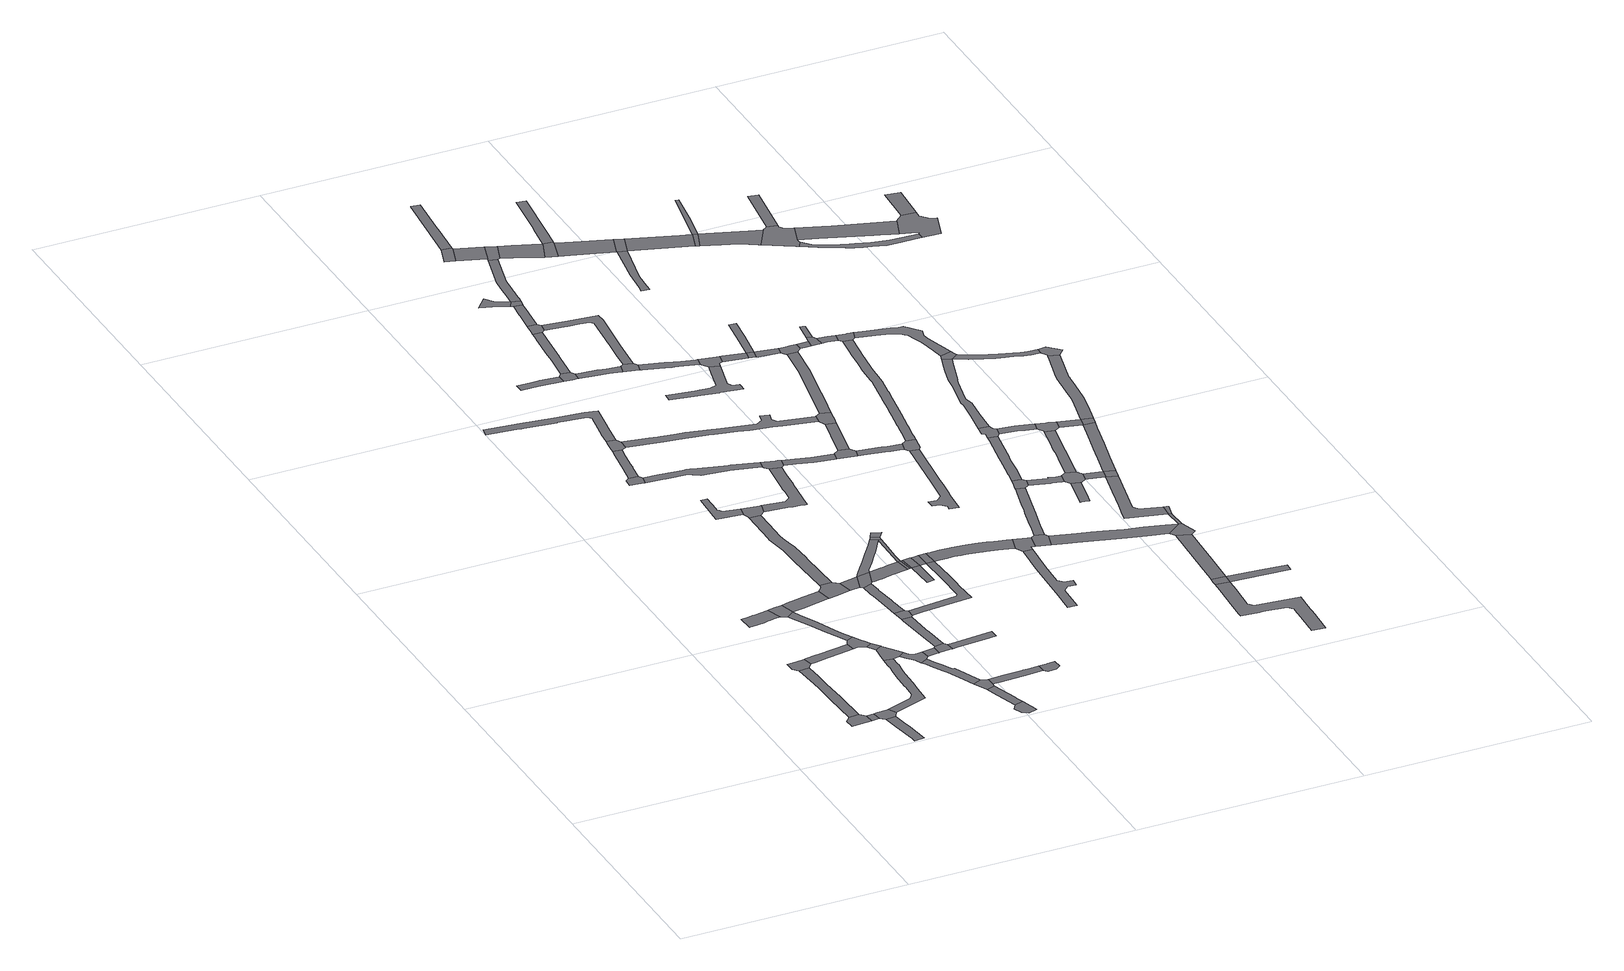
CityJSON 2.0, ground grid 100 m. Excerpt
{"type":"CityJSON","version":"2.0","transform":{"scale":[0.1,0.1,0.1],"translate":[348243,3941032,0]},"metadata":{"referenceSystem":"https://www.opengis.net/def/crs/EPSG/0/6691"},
"CityObjects":{
"road1":{"type":"Road","geometry":[{"type":"MultiSurface","lod":"1","boundaries":[[[0,1,2,3,4,5,6,7]]]}]},
"road2":{"type":"Road","attributes":{"RoadStructureAttribute.sectionType":"1"},"geometry":[{"type":"MultiSurface","lod":"1","boundaries":[[[8,9,0,7]]]}]},
"road3":{"type":"Road","attributes":{"RoadStructureAttribute.sectionType":"1"},"geometry":[{"type":"MultiSurface","lod":"1","boundaries":[[[10,11,12,13,14,3,2,15,16,17,18,19,20,21,22,23]]]}]},
"road4":{"type":"Road","attributes":{"RoadStructureAttribute.sectionType":"1"},"geometry":[{"type":"MultiSurface","lod":"1","boundaries":[[[24,25,26,27,28,29,30,31]]]}]},
"road5":{"type":"Road","geometry":[{"type":"MultiSurface","lod":"1","boundaries":[[[32,33,9,8,27,26,34,35]]]}]},
"road6":{"type":"Road","geometry":[{"type":"MultiSurface","lod":"1","boundaries":[[[22,36,37,38,39,40,41,42,23]]]}]},
"road7":{"type":"Road","attributes":{"RoadStructureAttribute.sectionType":"1"},"geometry":[{"type":"MultiSurface","lod":"1","boundaries":[[[43,44,45,46,47,48,49,50,51,52,53,54,55,56,57,58,59]]]}]},
"road8":{"type":"Road","attributes":{"RoadStructureAttribute.sectionType":"1"},"geometry":[{"type":"MultiSurface","lod":"1","boundaries":[[[60,61,62,38,37,63,64,65,66,67,68]]]}]},
"road9":{"type":"Road","attributes":{"RoadStructureAttribute.sectionType":"1"},"geometry":[{"type":"MultiSurface","lod":"1","boundaries":[[[34,69,70,71,72,73,74,75,76,77,78,79,80,81,82,83,84,85,86,87,88,89,90,91,35]]]}]},
"road10":{"type":"Road","geometry":[{"type":"MultiSurface","lod":"1","boundaries":[[[92,93,94,43,59,95,96,97]]]}]},
"road11":{"type":"Road","attributes":{"RoadStructureAttribute.sectionType":"1"},"geometry":[{"type":"MultiSurface","lod":"1","boundaries":[[[96,98,99,100,101,102,103,104,105,106,107,108,109,110,97]]]}]},
"road12":{"type":"Road","geometry":[{"type":"MultiSurface","lod":"1","boundaries":[[[67,111,112,113,114,115,116,104,103,68]]]}]},
"road13":{"type":"Road","attributes":{"RoadStructureAttribute.sectionType":"1"},"geometry":[{"type":"MultiSurface","lod":"1","boundaries":[[[117,118,114,113]]]}]},
"road14":{"type":"Road","geometry":[{"type":"MultiSurface","lod":"1","boundaries":[[[119,120,121,118,117,122,80,79,123]]]}]},
"road15":{"type":"Road","attributes":{"RoadStructureAttribute.sectionType":"1"},"geometry":[{"type":"MultiSurface","lod":"1","boundaries":[[[124,125,126,127,128,129,130,92,97]]]}]},
"road16":{"type":"Road","geometry":[{"type":"MultiSurface","lod":"1","boundaries":[[[131,132,133,134,135,136,137,138,139,140,141,142,119,123]]]}]},
"road17":{"type":"Road","attributes":{"RoadStructureAttribute.sectionType":"1"},"geometry":[{"type":"MultiSurface","lod":"1","boundaries":[[[143,144,145,146,147,148,149,150,151,152,153,154,155,156,157,158,159,160,161,162,136,135]]]}]},
"road18":{"type":"Road","geometry":[{"type":"MultiSurface","lod":"1","boundaries":[[[163,164,165,166,167,168,169]]]}]},
"road19":{"type":"Road","geometry":[{"type":"MultiSurface","lod":"1","boundaries":[[[170,171,172,154,153,173,174]]]}]},
"road20":{"type":"Road","attributes":{"RoadStructureAttribute.sectionType":"1"},"geometry":[{"type":"MultiSurface","lod":"1","boundaries":[[[173,175,176,177,168,167,178,179,180,174]]]}]},
"road21":{"type":"Road","attributes":{"RoadStructureAttribute.sectionType":"1"},"geometry":[{"type":"MultiSurface","lod":"1","boundaries":[[[138,137,181,182,183]]]}]},
"road22":{"type":"Road","geometry":[{"type":"MultiSurface","lod":"1","boundaries":[[[184,185,186,187,188,189,190,191]]]}]},
"road23":{"type":"Road","attributes":{"RoadStructureAttribute.sectionType":"1"},"geometry":[{"type":"MultiSurface","lod":"1","boundaries":[[[192,193,194,195,196,197,198,199,200,201,202,203,204,205,206,207,208,209,210,211,212,213,214,215,216,217,218,219]]]}]},
"road24":{"type":"Road","geometry":[{"type":"MultiSurface","lod":"1","boundaries":[[[125,220,221,222,223,224,225,226,126]]]}]},
"road25":{"type":"Road","geometry":[{"type":"MultiSurface","lod":"1","boundaries":[[[227,228,229,230,231,183,182,232,233,234,235]]]}]},
"road26":{"type":"Road","attributes":{"RoadStructureAttribute.sectionType":"1"},"geometry":[{"type":"MultiSurface","lod":"1","boundaries":[[[236,237,238,239,240,241,229,228,242,243,244,245]]]}]},
"road27":{"type":"Road","attributes":{"RoadStructureAttribute.sectionType":"1"},"geometry":[{"type":"MultiSurface","lod":"1","boundaries":[[[246,247,248,249,185,184,250,251,252,253,254,255]]]}]},
"road28":{"type":"Road","geometry":[{"type":"MultiSurface","lod":"1","boundaries":[[[256,257,258,259,236,245]]]}]},
"road29":{"type":"Road","attributes":{"RoadStructureAttribute.sectionType":"1"},"geometry":[{"type":"MultiSurface","lod":"1","boundaries":[[[224,260,261,262,263,264,265,266,267,268,269,270,271,272,273,274,225]]]}]},
"road30":{"type":"Road","attributes":{"RoadStructureAttribute.sectionType":"1"},"geometry":[{"type":"MultiSurface","lod":"1","boundaries":[[[275,276,223,222]]]}]},
"road31":{"type":"Road","attributes":{"RoadStructureAttribute.sectionType":"1"},"geometry":[{"type":"MultiSurface","lod":"1","boundaries":[[[277,278,279,280,281,282,171,170,283,284,285]]]}]},
"road32":{"type":"Road","attributes":{"RoadStructureAttribute.sectionType":"1"},"geometry":[{"type":"MultiSurface","lod":"1","boundaries":[[[286,287,288,259,258,289,290,291,292,293,294,295,296,297]]]}]},
"road33":{"type":"Road","attributes":{"RoadStructureAttribute.sectionType":"1"},"geometry":[{"type":"MultiSurface","lod":"1","boundaries":[[[298,299,300,301,302,303,304,305,306,307]]]}]},
"road34":{"type":"Road","geometry":[{"type":"MultiSurface","lod":"1","boundaries":[[[308,309,246,255,310,311,192,219]]]}]},
"road35":{"type":"Road","geometry":[{"type":"MultiSurface","lod":"1","boundaries":[[[296,312,313,314,276,275,297]]]}]},
"road36":{"type":"Road","attributes":{"RoadStructureAttribute.sectionType":"1"},"geometry":[{"type":"MultiSurface","lod":"1","boundaries":[[[234,315,316,317,318,319,320,235]]]}]},
"road37":{"type":"Road","geometry":[{"type":"MultiSurface","lod":"1","boundaries":[[[321,298,307,322,268,267,323,324]]]}]},
"road38":{"type":"Road","attributes":{"RoadStructureAttribute.sectionType":"1"},"geometry":[{"type":"MultiSurface","lod":"1","boundaries":[[[325,326,327,328,329,330,331,332,333,334]]]}]},
"road39":{"type":"Road","geometry":[{"type":"MultiSurface","lod":"1","boundaries":[[[335,336,337,338,339,340,277,285]]]}]},
"road40":{"type":"Road","attributes":{"RoadStructureAttribute.sectionType":"1"},"geometry":[{"type":"MultiSurface","lod":"1","boundaries":[[[341,342,343,344,345,346,347,348,191,190,349,350,351,352,353,354,355,356,357,358,359]]]}]},
"road41":{"type":"Road","attributes":{"RoadStructureAttribute.sectionType":"1"},"geometry":[{"type":"MultiSurface","lod":"1","boundaries":[[[360,361,362,363,314,313,364,365,366,367,368,369,370,371,372,373]]]}]},
"road42":{"type":"Road","attributes":{"RoadStructureAttribute.sectionType":"1"},"geometry":[{"type":"MultiSurface","lod":"1","boundaries":[[[374,375,376,377,378,379,380,381,382,383,384,385,276,314]]]}]},
"road43":{"type":"Road","attributes":{"RoadStructureAttribute.sectionType":"1"},"geometry":[{"type":"MultiSurface","lod":"1","boundaries":[[[386,387,388,389,390,257,256,391,392,393,394,395,396,397,398]]]}]},
"road44":{"type":"Road","geometry":[{"type":"MultiSurface","lod":"1","boundaries":[[[399,373,372,400,401]]]}]},
"road45":{"type":"Road","geometry":[{"type":"MultiSurface","lod":"1","boundaries":[[[402,403,334,333,404,405,406,407,408,409]]]}]},
"road46":{"type":"Road","attributes":{"RoadStructureAttribute.sectionType":"1"},"geometry":[{"type":"MultiSurface","lod":"1","boundaries":[[[323,410,411,412,413,414,415,416,417,418,419,420,421,422,423,424,425,426,427,428,429,430,324]]]}]},
"road47":{"type":"Road","attributes":{"RoadStructureAttribute.sectionType":"1"},"geometry":[{"type":"MultiSurface","lod":"1","boundaries":[[[400,431,432,433,434,431,435,401]]]}]},
"road48":{"type":"Road","geometry":[{"type":"MultiSurface","lod":"1","boundaries":[[[436,435,431,434,437]]]}]},
"road49":{"type":"Road","attributes":{"RoadStructureAttribute.sectionType":"1"},"geometry":[{"type":"MultiSurface","lod":"1","boundaries":[[[438,439,440,378,441,442,399,401]]]}]},
"road50":{"type":"Road","attributes":{"RoadStructureAttribute.sectionType":"1"},"geometry":[{"type":"MultiSurface","lod":"1","boundaries":[[[443,444,445,379,378,440]]]}]},
"road51":{"type":"Road","attributes":{"RoadStructureAttribute.sectionType":"1"},"geometry":[{"type":"MultiSurface","lod":"1","boundaries":[[[446,447,437,434,448,398]]]}]},
"road52":{"type":"Road","attributes":{"RoadStructureAttribute.sectionType":"1"},"geometry":[{"type":"MultiSurface","lod":"1","boundaries":[[[449,450,451,444,443]]]}]},
"road53":{"type":"Road","attributes":{"RoadStructureAttribute.sectionType":"1"},"geometry":[{"type":"MultiSurface","lod":"1","boundaries":[[[452,453,454,455,456,403,402,457,458,459,460,461,462,463,464]]]}]},
"road54":{"type":"Road","geometry":[{"type":"MultiSurface","lod":"1","boundaries":[[[465,446,398,397]]]}]},
"road55":{"type":"Road","attributes":{"RoadStructureAttribute.sectionType":"1"},"geometry":[{"type":"MultiSurface","lod":"1","boundaries":[[[408,466,467,468,469,470,471,472,473,474,475,476,409]]]}]},
"road56":{"type":"Road","geometry":[{"type":"MultiSurface","lod":"1","boundaries":[[[358,477,425,424,478,479,480,481,482,483,484,359]]]}]},
"road57":{"type":"Road","geometry":[{"type":"MultiSurface","lod":"1","boundaries":[[[463,485,486,487,488,489,490,491,464]]]}]},
"road58":{"type":"Road","geometry":[{"type":"MultiSurface","lod":"1","boundaries":[[[310,492,493,494,495,496,497,498,499,500,501,502,503,504,505,506,507,508,509,510,511,512,513,514,515,516,517,518,519,520,521,522,523,311]]]}]},
"road59":{"type":"Road","geometry":[{"type":"MultiSurface","lod":"1","boundaries":[[[524,525,526,527,528,529,530]]]}]},
"road60":{"type":"Road","attributes":{"RoadStructureAttribute.sectionType":"1"},"geometry":[{"type":"MultiSurface","lod":"1","boundaries":[[[531,532,533,534,489,488,535,536,537]]]}]},
"road61":{"type":"Road","geometry":[{"type":"MultiSurface","lod":"1","boundaries":[[[470,538,539,540,541,471]]]}]},
"road62":{"type":"Road","geometry":[{"type":"MultiSurface","lod":"1","boundaries":[[[529,531,537,542,543,530]]]}]},
"road63":{"type":"Road","attributes":{"RoadStructureAttribute.sectionType":"1"},"geometry":[{"type":"MultiSurface","lod":"1","boundaries":[[[544,545,546,547,548,549,550,551,486,485,552,553,554,555,556,557,558,559,541,540]]]}]},
"road64":{"type":"Road","attributes":{"RoadStructureAttribute.sectionType":"1"},"geometry":[{"type":"MultiSurface","lod":"1","boundaries":[[[560,561,479,478,562,563,564,565,566,567,568]]]}]},
"road65":{"type":"Road","attributes":{"RoadStructureAttribute.sectionType":"1"},"geometry":[{"type":"MultiSurface","lod":"1","boundaries":[[[569,570,571,572,573,574,575,576,577,578,579,580,581,582,583,584,585,586,587,588,589,590,591,592,593,594,595,596,597,598,599,600,465,397]]]}]},
"road66":{"type":"Road","geometry":[{"type":"MultiSurface","lod":"1","boundaries":[[[601,602,603,604,605]]]}]},
"road67":{"type":"Road","attributes":{"RoadStructureAttribute.sectionType":"1"},"geometry":[{"type":"MultiSurface","lod":"1","boundaries":[[[543,606,607,608,609,610,611,612,613,614,615,616,617,618,530]]]}]},
"road68":{"type":"Road","geometry":[{"type":"MultiSurface","lod":"1","boundaries":[[[619,620,621,622,623,624,625,626,627,628,629,630,631,632,633,634,635,636,637,638,639,640,641,642]]]}]},
"road69":{"type":"Road","attributes":{"function":"3","RoadStructureAttribute.sectionType":"1"},"geometry":[{"type":"MultiSurface","lod":"1","boundaries":[[[601,643,644,602]]]}]},
"road70":{"type":"Road","attributes":{"RoadStructureAttribute.sectionType":"1"},"geometry":[{"type":"MultiSurface","lod":"1","boundaries":[[[645,646,647,648,649,650,651,652,539,538,653,654,655,656,657,658,659,660]]]}]},
"road71":{"type":"Road","geometry":[{"type":"MultiSurface","lod":"1","boundaries":[[[661,662,663,664,665,666,667,668,669,670,671,672,673,674]]]}]},
"road72":{"type":"Road","attributes":{"RoadStructureAttribute.sectionType":"1"},"geometry":[{"type":"MultiSurface","lod":"1","boundaries":[[[603,675,676,677,678,679,680,604]]]}]},
"road73":{"type":"Road","geometry":[{"type":"MultiSurface","lod":"1","boundaries":[[[568,567,681,682,683,684,685]]]}]},
"road74":{"type":"Road","geometry":[{"type":"MultiSurface","lod":"1","boundaries":[[[686,644,643,613,612,687]]]}]},
"road75":{"type":"Road","geometry":[{"type":"MultiSurface","lod":"1","boundaries":[[[673,688,689,690,691,583,582,692,674]]]}]},
"road76":{"type":"Road","attributes":{"RoadStructureAttribute.sectionType":"1"},"geometry":[{"type":"MultiSurface","lod":"1","boundaries":[[[684,693,694,695,696,697,685]]]}]},
"road77":{"type":"Road","geometry":[{"type":"MultiSurface","lod":"1","boundaries":[[[698,699,700,645,660,642,641,701,702,703]]]}]},
"road78":{"type":"Road","geometry":[{"type":"MultiSurface","lod":"1","boundaries":[[[704,705,706,707,708,709,710,711,712,713,714,715,716,717,718,719]]]}]},
"road79":{"type":"Road","attributes":{"function":"3","RoadStructureAttribute.sectionType":"1"},"geometry":[{"type":"MultiSurface","lod":"1","boundaries":[[[720,721,722,723,724,686,687]]]}]},
"road80":{"type":"Road","geometry":[{"type":"MultiSurface","lod":"1","boundaries":[[[725,726,727,690,689,728]]]}]},
"road81":{"type":"Road","attributes":{"RoadStructureAttribute.sectionType":"1"},"geometry":[{"type":"MultiSurface","lod":"1","boundaries":[[[682,729,730,731,732,733,734,735,736,737,738,683]]]}]},
"road82":{"type":"Road","geometry":[{"type":"MultiSurface","lod":"1","boundaries":[[[739,740,741,742,743,504,503,744,695,694]]]}]},
"road83":{"type":"Road","attributes":{"RoadStructureAttribute.sectionType":"1"},"geometry":[{"type":"MultiSurface","lod":"1","boundaries":[[[702,745,746,747,703]]]}]},
"road84":{"type":"Road","geometry":[{"type":"MultiSurface","lod":"1","boundaries":[[[723,722,748,749,750,751]]]}]},
"road85":{"type":"Road","geometry":[{"type":"MultiSurface","lod":"1","boundaries":[[[718,752,753,754,734,733,719]]]}]},
"road86":{"type":"Road","attributes":{"RoadStructureAttribute.sectionType":"1"},"geometry":[{"type":"MultiSurface","lod":"1","boundaries":[[[755,756,757,758,759,760,761,727,726,762,763,764,765,766,767]]]}]},
"road87":{"type":"Road","geometry":[{"type":"MultiSurface","lod":"1","boundaries":[[[745,768,769,746]]]}]},
"road88":{"type":"Road","attributes":{"RoadStructureAttribute.sectionType":"1"},"geometry":[{"type":"MultiSurface","lod":"1","boundaries":[[[770,771,772,773,774,775,743,742,776,777,778,779,780]]]}]},
"road89":{"type":"Road","geometry":[{"type":"MultiSurface","lod":"1","boundaries":[[[769,781,782,783,784,746]]]}]},
"road90":{"type":"Road","attributes":{"RoadStructureAttribute.sectionType":"1"},"geometry":[{"type":"MultiSurface","lod":"1","boundaries":[[[768,785,786,787,788,769]]]}]},
"road91":{"type":"Road","attributes":{"RoadStructureAttribute.sectionType":"1"},"geometry":[{"type":"MultiSurface","lod":"1","boundaries":[[[789,790,791,792,793,723,751]]]}]},
"road92":{"type":"Road","attributes":{"function":"3","RoadStructureAttribute.sectionType":"1"},"geometry":[{"type":"MultiSurface","lod":"1","boundaries":[[[794,795,750,749,796,797,798,799]]]}]},
"road93":{"type":"Road","geometry":[{"type":"MultiSurface","lod":"1","boundaries":[[[800,801,767,766,802,803,804,805]]]}]},
"road94":{"type":"Road","attributes":{"RoadStructureAttribute.sectionType":"1"},"geometry":[{"type":"MultiSurface","lod":"1","boundaries":[[[806,807,808,809,810,811,812,813,814,815,725,728,816,817,818,819,820,821,822,823,824,825,826]]]}]},
"road95":{"type":"Road","geometry":[{"type":"MultiSurface","lod":"1","boundaries":[[[827,828,829,830,831,788,787,832,770,780]]]}]},
"road96":{"type":"Road","attributes":{"RoadStructureAttribute.sectionType":"1"},"geometry":[{"type":"MultiSurface","lod":"1","boundaries":[[[833,834,835,836,837,838,839,840,841,842,843,844,845,846,847,848,849,850,754,753,851,852,853,854,855,856,857,858,859,860,861,862,863,864,865,866,867,868,869,870]]]}]},
"road97":{"type":"Road","geometry":[{"type":"MultiSurface","lod":"1","boundaries":[[[871,872,873,874,875]]]}]},
"road98":{"type":"Road","geometry":[{"type":"MultiSurface","lod":"1","boundaries":[[[798,876,877,878,799]]]}]},
"road99":{"type":"Road","attributes":{"RoadStructureAttribute.sectionType":"1"},"geometry":[{"type":"MultiSurface","lod":"1","boundaries":[[[879,880,881,882,883,884,885,886,887,803,802]]]}]},
"road100":{"type":"Road","attributes":{"RoadStructureAttribute.sectionType":"1"},"geometry":[{"type":"MultiSurface","lod":"1","boundaries":[[[888,889,890,891,892,893,805,804,894,895,896,897,898,899]]]}]},
"road101":{"type":"Road","attributes":{"RoadStructureAttribute.sectionType":"1"},"geometry":[{"type":"MultiSurface","lod":"1","boundaries":[[[900,901,902,828,827]]]}]},
"road102":{"type":"Road","attributes":{"RoadStructureAttribute.sectionType":"1"},"geometry":[{"type":"MultiSurface","lod":"1","boundaries":[[[903,904,905,906,907,908,909,910,911,871,912,913,914,915,872,871,875,916,917,918,919,920,921,922,923,924,925,926,927,928,929]]]}]},
"road103":{"type":"Road","attributes":{"RoadStructureAttribute.sectionType":"1"},"geometry":[{"type":"MultiSurface","lod":"1","boundaries":[[[930,931,932,933,934,935,936,937]]]}]},
"road104":{"type":"Road","attributes":{"function":"3","RoadStructureAttribute.sectionType":"1"},"geometry":[{"type":"MultiSurface","lod":"1","boundaries":[[[938,939,940,941,942,943,877,944,945,946,878,877,876]]]}]},
"road105":{"type":"Road","geometry":[{"type":"MultiSurface","lod":"1","boundaries":[[[947,948,949,902,901,950,951,952]]]}]},
"road106":{"type":"Road","attributes":{"RoadStructureAttribute.sectionType":"1"},"geometry":[{"type":"MultiSurface","lod":"1","boundaries":[[[953,954,873,872,955,956,957,958]]]}]},
"road107":{"type":"Road","geometry":[{"type":"MultiSurface","lod":"1","boundaries":[[[959,960,961,962,948,947]]]}]},
"road108":{"type":"Road","geometry":[{"type":"MultiSurface","lod":"1","boundaries":[[[963,964,965,966,967,968,969,888,899]]]}]},
"road109":{"type":"Road","geometry":[{"type":"MultiSurface","lod":"1","boundaries":[[[970,971,972,973,974,884,883,930,937]]]}]},
"road110":{"type":"Road","attributes":{"RoadStructureAttribute.sectionType":"1"},"geometry":[{"type":"MultiSurface","lod":"1","boundaries":[[[975,952,951,976,977,978]]]}]},
"road111":{"type":"Road","geometry":[{"type":"MultiSurface","lod":"1","boundaries":[[[958,957,979,980,806,826]]]}]},
"road112":{"type":"Road","attributes":{"RoadStructureAttribute.sectionType":"1"},"geometry":[{"type":"MultiSurface","lod":"1","boundaries":[[[981,982,983,984,985,986,987,988,989,990,991]]]}]},
"road113":{"type":"Road","attributes":{"RoadStructureAttribute.sectionType":"1"},"geometry":[{"type":"MultiSurface","lod":"1","boundaries":[[[992,993,972,971,994,995]]]}]},
"road114":{"type":"Road","geometry":[{"type":"MultiSurface","lod":"1","boundaries":[[[977,870,869,996,997,998,999,1000,1001,1002,978]]]}]},
"road115":{"type":"Road","geometry":[{"type":"MultiSurface","lod":"1","boundaries":[[[986,806,980,1003]]]}]},
"road116":{"type":"Road","attributes":{"RoadStructureAttribute.sectionType":"1"},"geometry":[{"type":"MultiSurface","lod":"1","boundaries":[[[1004,1005,1006,1007,1008,1009,1010,1011,1012,1013,1014,964,963]]]}]},
"road117":{"type":"Road","attributes":{"RoadStructureAttribute.sectionType":"1"},"geometry":[{"type":"MultiSurface","lod":"1","boundaries":[[[1015,1016,1017,1018,1019,974,973,1020,1021,1022,1023,1024,1025,1026,1027]]]}]},
"road118":{"type":"Road","geometry":[{"type":"MultiSurface","lod":"1","boundaries":[[[1028,1029,987,986,1003]]]}]},
"road119":{"type":"Road","attributes":{"RoadStructureAttribute.sectionType":"1"},"geometry":[{"type":"MultiSurface","lod":"1","boundaries":[[[1030,1031,1032,1033,1034,1035,1036,1037,1038,967,966,1039,1040,1041,1042,1043,1044,1045,1046,1047,1048,1049]]]}]},
"road120":{"type":"Road","geometry":[{"type":"MultiSurface","lod":"1","boundaries":[[[990,1050,992,995,991]]]}]},
"road121":{"type":"Road","geometry":[{"type":"MultiSurface","lod":"1","boundaries":[[[944,1051,1052,1053,1054,1055,945]]]}]},
"road122":{"type":"Road","geometry":[{"type":"MultiSurface","lod":"1","boundaries":[[[1056,1057,1058,1009,1008,1059,1027,1026,1060,1061,1062]]]}]},
"road123":{"type":"Road","attributes":{"RoadStructureAttribute.sectionType":"1"},"geometry":[{"type":"MultiSurface","lod":"1","boundaries":[[[1063,1064,1065,1066,1067,1068,1069,1070,1071,999,998,1072,1073,1074,1075,1076,1077,1078,1079,1080,1081,1082]]]}]},
"road124":{"type":"Road","attributes":{"RoadStructureAttribute.sectionType":"1"},"geometry":[{"type":"MultiSurface","lod":"1","boundaries":[[[1083,1084,1085,1086,945,1055]]]}]},
"road125":{"type":"Road","attributes":{"RoadStructureAttribute.sectionType":"1"},"geometry":[{"type":"MultiSurface","lod":"1","boundaries":[[[1087,1088,1089,1090,1091,1092,992,1050,1093,1094,1095,1096,1097,1098]]]}]},
"road126":{"type":"Road","attributes":{"function":"3","RoadStructureAttribute.sectionType":"1"},"geometry":[{"type":"MultiSurface","lod":"1","boundaries":[[[1099,1100,1054,1053,1101,1102,1103,1104,1105]]]}]},
"road127":{"type":"Road","geometry":[{"type":"MultiSurface","lod":"1","boundaries":[[[1106,1030,1049,1107,1108,1063,1082]]]}]},
"road128":{"type":"Road","attributes":{"RoadStructureAttribute.sectionType":"1"},"geometry":[{"type":"MultiSurface","lod":"1","boundaries":[[[1061,1098,1109,1062]]]}]},
"road129":{"type":"Road","geometry":[{"type":"MultiSurface","lod":"1","boundaries":[[[1098,1097,1110,1109]]]}]},
"road130":{"type":"Road","geometry":[{"type":"MultiSurface","lod":"1","boundaries":[[[1111,1112,1113,1114,1115,1116,1117,1118,1119,1120,1099,1105]]]}]},
"road131":{"type":"Road","attributes":{"RoadStructureAttribute.sectionType":"1"},"geometry":[{"type":"MultiSurface","lod":"1","boundaries":[[[1121,1122,1123,1124,1125,1126,1127,1128,1129,1130,1131,1132,1133,1134,1135,1136,1137,1138,1107,1049]]]}]},
"road132":{"type":"Road","attributes":{"RoadStructureAttribute.sectionType":"1"},"geometry":[{"type":"MultiSurface","lod":"1","boundaries":[[[1139,1140,1141,1142,1143,1144,1145,1146,1109,1110,1147,1148,1149,1150,1151,1152,1153,1154]]]}]},
"road133":{"type":"Road","attributes":{"RoadStructureAttribute.sectionType":"1"},"geometry":[{"type":"MultiSurface","lod":"1","boundaries":[[[1119,1155,1156,1120]]]}]},
"road134":{"type":"Road","geometry":[{"type":"MultiSurface","lod":"1","boundaries":[[[1157,1158,1131,1130,1159,1139,1154,1160]]]}]},
"road135":{"type":"Road","attributes":{"RoadStructureAttribute.sectionType":"1"},"geometry":[{"type":"MultiSurface","lod":"1","boundaries":[[[1161,1162,1163,1164,1165,1166,1167,1168,1169,1170,1171,1172,1113,1112,1173,1174,1175,1176,1177,1178,1179,1180,1181,1182,1183,1184,1185,1186,1187,1188]]]}]},
"road136":{"type":"Road","attributes":{"function":"3","RoadStructureAttribute.sectionType":"1"},"geometry":[{"type":"MultiSurface","lod":"1","boundaries":[[[1189,1190,1116,1115,1191,1192,1193,1194,1195]]]}]},
"road137":{"type":"Road","geometry":[{"type":"MultiSurface","lod":"1","boundaries":[[[1189,1195,1196,1197,1188,1187,1198,1199,1200,1201,1202,1203]]]}]},
"road138":{"type":"Road","attributes":{"RoadStructureAttribute.sectionType":"1"},"geometry":[{"type":"MultiSurface","lod":"1","boundaries":[[[1202,1204,1205,1203]]]}]}
},
"vertices":[
[418,271,0],[403,285,0],[396,291,0],[351,287,0],[331,265,0],[334,220,0],[372,223,0],[421,226,0],
[455,229,0],[452,273,0],
[340,585,0],[340,580,0],[341,549,0],[343,502,0],[345,443,0],[390,438,0],[390,439,0],[387,500,0],[387,508,0],[383,584,0],[380,630,0],[380,634,0],[376,708,0],[331,705,0],
[538,117,0],[531,161,0],[523,217,0],[478,210,0],[489,141,0],[506,31,0],[509,10,0],[553,16,0],
[514,278,0],[471,275,0],[538,243,0],[520,279,0],
[376,710,0],[395,734,0],[387,778,0],[350,772,0],[324,771,0],[308,771,0],[309,725,0],
[422,1188,0],[362,1178,0],[349,1176,0],[332,1173,0],[295,1169,0],[300,1098,0],[305,1099,0],[311,1099,0],[312,1099,0],[336,1101,0],[341,1102,0],[343,1102,0],[366,1106,0],[387,1110,0],[397,1112,0],[413,1115,0],[443,1121,0],
[453,790,0],[444,788,0],[397,780,0],[419,737,0],[475,747,0],[490,749,0],[529,756,0],[598,768,0],[591,812,0],
[649,284,0],[691,299,0],[694,380,0],[696,407,0],[697,429,0],[699,503,0],[702,535,0],[707,580,0],[705,589,0],[705,590,0],[708,630,0],[668,634,0],[665,592,0],[666,581,0],[666,577,0],[662,533,0],[659,511,0],[659,505,0],[656,413,0],[656,408,0],[653,346,0],[635,321,0],[545,288,0],
[488,1201,0],[458,1196,0],[430,1190,0],[457,1114,0],[470,1108,0],[505,1133,0],
[491,1066,0],[521,1008,0],[526,998,0],[555,936,0],[578,889,0],[604,839,0],[634,855,0],[608,903,0],[594,937,0],[559,1017,0],[557,1022,0],[532,1075,0],[519,1103,0],
[624,772,0],[646,763,0],[652,760,0],[680,779,0],[666,801,0],[653,821,0],
[676,723,0],[705,742,0],
[765,657,0],[751,676,0],[707,739,0],[673,682,0],[737,638,0],
[555,1143,0],[680,1168,0],[669,1237,0],[635,1231,0],[593,1222,0],[541,1212,0],[528,1209,0],
[758,610,0],[758,609,0],[776,587,0],[782,579,0],[795,554,0],[826,571,0],[840,590,0],[835,629,0],[806,624,0],[804,625,0],[788,630,0],[781,632,0],
[804,539,0],[813,521,0],[818,512,0],[846,459,0],[856,441,0],[890,364,0],[892,359,0],[900,341,0],[906,326,0],[907,325,0],[911,315,0],[949,332,0],[895,458,0],[894,458,0],[893,457,0],[891,457,0],[887,455,0],[881,467,0],[860,507,0],[842,540,0],
[987,30,0],[1013,14,0],[1052,27,0],[1049,37,0],[1028,106,0],[989,94,0],[973,68,0],
[980,282,0],[978,322,0],[966,322,0],[941,252,0],[978,265,0],
[957,198,0],[972,151,0],[976,136,0],[1019,134,0],[1015,148,0],[1014,152,0],
[882,594,0],[892,595,0],[890,637,0],
[408,2360,0],[368,2362,0],[351,2350,0],[346,2310,0],[382,2307,0],[408,2305,0],[413,2304,0],[420,2344,0],
[451,2660,0],[465,2756,0],[466,2763,0],[466,2767,0],[478,2846,0],[484,2885,0],[486,2897,0],[466,2900,0],[431,2906,0],[351,2916,0],[304,2921,0],[164,2937,0],[9,2955,0],[1,2916,0],[131,2901,0],[142,2900,0],[151,2899,0],[160,2898,0],[299,2881,0],[300,2881,0],[327,2878,0],[400,2869,0],[426,2866,0],[438,2851,0],[422,2747,0],[420,2731,0],[418,2723,0],[411,2665,0],
[682,1169,0],[715,1175,0],[784,1189,0],[771,1258,0],[745,1279,0],[690,1276,0],[691,1262,0],
[944,647,0],[938,653,0],[900,648,0],[895,643,0],[893,640,0],[895,595,0],[941,600,0],[954,601,0],[950,640,0],
[870,894,0],[872,878,0],[894,698,0],[896,681,0],[898,661,0],[899,657,0],[927,760,0],[925,776,0],[924,785,0],[915,898,0],
[400,2581,0],[395,2544,0],[385,2472,0],[380,2438,0],[419,2432,0],[420,2438,0],[423,2464,0],[424,2471,0],[432,2529,0],[439,2576,0],
[923,907,0],[923,945,0],[909,955,0],[864,950,0],
[736,1489,0],[736,1498,0],[731,1593,0],[724,1638,0],[720,1662,0],[715,1691,0],[716,1795,0],[717,1876,0],[666,1876,0],[665,1700,0],[665,1687,0],[679,1589,0],[681,1496,0],[681,1495,0],[684,1419,0],
[828,1197,0],[852,1274,0],
[1204,332,0],[1157,330,0],[1135,329,0],[1132,329,0],[1042,325,0],[994,323,0],[1016,283,0],[1119,288,0],[1206,292,0],
[845,1132,0],[850,1091,0],[859,1003,0],[904,998,0],[904,1003,0],[901,1025,0],[900,1035,0],[898,1052,0],[887,1142,0],[886,1148,0],[880,1200,0],[840,1184,0],
[667,1955,0],[592,1967,0],[583,1981,0],[578,1990,0],[578,1996,0],[581,2084,0],[552,2085,0],[545,1953,0],[544,1924,0],[656,1911,0],
[409,2649,0],[402,2599,0],[461,2590,0],[462,2635,0],
[884,1205,0],[887,1209,0],[914,1286,0],
[981,604,0],[1102,614,0],[1124,616,0],[1155,619,0],[1152,658,0],[969,642,0],
[747,1945,0],[666,1888,0],[739,1896,0],[752,1945,0],
[378,3210,0],[363,3211,0],[345,3211,0],[278,3211,0],[278,3171,0],[324,3171,0],[344,3171,0],[354,3171,0],[462,3165,0],[461,3205,0],
[1220,277,0],[1260,281,0],[1280,296,0],[1278,336,0],[1246,334,0],[1242,334,0],
[778,2284,0],[770,2286,0],[753,2291,0],[627,2322,0],[620,2324,0],[603,2328,0],[588,2330,0],[492,2338,0],[487,2298,0],[500,2297,0],[593,2289,0],[600,2288,0],[609,2281,0],[637,2260,0],[768,2246,0],[769,2246,0],[775,2244,0],[885,2216,0],[894,2255,0],
[1008,1304,0],[973,1298,0],[969,1297,0],[923,1288,0],[900,1212,0],[902,1212,0],[928,1218,0],[930,1218,0],[938,1219,0],[985,1228,0],[1013,1234,0],[1040,1239,0],[1060,1242,0],[1050,1311,0],
[918,1303,0],[953,1349,0],[982,1391,0],[1008,1428,0],[1054,1500,0],[1026,1519,0],[1000,1481,0],[958,1421,0],[936,1390,0],[903,1345,0],[901,1342,0],[868,1297,0],
[1151,1119,0],[1154,981,0],[1149,972,0],[1146,968,0],[982,951,0],[971,912,0],[1190,934,0],[1197,934,0],[1191,1038,0],[1190,1061,0],[1188,1127,0],[1183,1254,0],[1147,1252,0],
[1050,1313,0],[1073,1244,0],[1062,1313,0],
[516,3216,0],[476,3220,0],[499,3161,0],[502,3161,0],[506,3161,0],[508,3160,0],[523,3159,0],[527,3198,0],
[840,1885,0],[859,1883,0],[862,1882,0],[892,1879,0],[908,1877,0],[910,1877,0],[912,1876,0],[920,1876,0],[921,1886,0],[923,1907,0],[934,2013,0],[936,2030,0],[938,2045,0],[945,2123,0],[952,2181,0],[902,2191,0],[886,2043,0],[884,2024,0],[882,2000,0],[877,1953,0],[854,1933,0],
[1079,1245,0],[1087,1117,0],[1121,1123,0],[1117,1249,0],[1070,1314,0],
[1106,1319,0],[1110,1319,0],
[1063,1360,0],[1066,1465,0],[1067,1500,0],[1054,1490,0],[1051,1361,0],
[1067,1516,0],[1034,1534,0],[1030,1526,0],
[1144,1322,0],[1140,1322,0],[1142,1252,0],
[1092,1547,0],[1079,1552,0],[1051,1563,0],
[506,3514,0],[505,3510,0],[493,3381,0],[490,3355,0],[488,3332,0],[529,3341,0],[530,3351,0],[532,3378,0],[533,3379,0],[541,3466,0],[545,3506,0],[550,3547,0],[510,3551,0],
[1180,1324,0],
[527,3158,0],[579,3152,0],[663,3140,0],[667,3140,0],[705,3131,0],[715,3172,0],[659,3181,0],[642,3184,0],[624,3186,0],[620,3187,0],[532,3197,0],
[889,2209,0],[967,2194,0],[975,2233,0],[961,2237,0],[954,2239,0],[935,2244,0],[914,2249,0],[912,2250,0],
[565,3560,0],[569,3599,0],[562,3609,0],[557,3616,0],[517,3618,0],[514,3587,0],[514,3583,0],
[616,2564,0],[678,2556,0],[735,2548,0],[814,2533,0],[822,2531,0],[871,2522,0],[915,2511,0],[917,2511,0],[964,2500,0],[1057,2483,0],[1097,2474,0],[1240,2444,0],[1247,2485,0],[1169,2501,0],[1104,2515,0],[1092,2517,0],[1078,2541,0],[1086,2575,0],[1048,2584,0],[1041,2551,0],[1011,2531,0],[932,2548,0],[918,2551,0],[916,2552,0],[867,2562,0],[831,2570,0],[726,2592,0],[725,2593,0],[680,2599,0],[625,2608,0],[614,2609,0],[577,2615,0],
[479,3854,0],[454,3887,0],[406,3831,0],[483,3807,0],[508,3795,0],[523,3787,0],[539,3819,0],
[534,3781,0],[527,3712,0],[526,3702,0],[519,3630,0],[566,3703,0],[567,3710,0],[574,3779,0],
[772,3115,0],[782,3156,0],[771,3173,0],[732,3184,0],
[576,3788,0],[578,3809,0],
[774,3206,0],[786,3325,0],[787,3335,0],[794,3398,0],[810,3534,0],[808,3575,0],[729,3583,0],[669,3589,0],[660,3550,0],[662,3549,0],[713,3544,0],[754,3539,0],[767,3523,0],[749,3353,0],[748,3339,0],[738,3250,0],
[1093,2203,0],[1030,2219,0],[1017,2181,0],[1086,2163,0],[1089,2163,0],[1099,2161,0],[1168,2150,0],[1179,2148,0],[1187,2188,0],
[1210,1254,0],[1240,1254,0],[1270,1254,0],[1300,1252,0],[1308,1250,0],[1331,1248,0],[1360,1244,0],[1374,1242,0],[1390,1239,0],[1403,1236,0],[1420,1233,0],[1450,1226,0],[1491,1216,0],[1518,1209,0],[1535,1276,0],[1515,1282,0],[1510,1283,0],[1502,1285,0],[1498,1286,0],[1465,1295,0],[1436,1302,0],[1403,1308,0],[1363,1315,0],[1339,1318,0],[1306,1322,0],[1292,1322,0],[1273,1324,0],[1241,1325,0],[1208,1325,0],[1192,1325,0],[1188,1325,0],[1181,1324,0],
[481,4203,0],[511,4294,0],[512,4305,0],[467,4308,0],[437,4217,0],
[581,3829,0],[582,3844,0],[586,3884,0],[586,3894,0],[589,3920,0],[594,3974,0],[637,4144,0],[599,4154,0],[554,3977,0],[551,3945,0],[549,3917,0],[543,3856,0],[541,3833,0],
[1028,3013,0],[1018,2970,0],[1006,2923,0],[995,2878,0],[967,2866,0],[922,2871,0],[919,2871,0],[902,2873,0],[780,2891,0],[777,2851,0],[879,2835,0],[919,2828,0],[921,2828,0],[983,2818,0],[985,2818,0],[1082,2804,0],[1083,2830,0],[1083,2844,0],[1069,2847,0],[1052,2850,0],[1040,2871,0],[1042,2879,0],[1074,3008,0],[1030,3019,0],
[601,4163,0],[629,4254,0],
[1015,3092,0],[1009,3093,0],[931,3113,0],[924,3115,0],[922,3116,0],[896,3123,0],[887,3126,0],[826,3143,0],[782,3113,0],[872,3087,0],[899,3079,0],[907,3077,0],[922,3074,0],[924,3073,0],[943,3069,0],[1009,3054,0],
[1524,1031,0],[1513,822,0],[1507,700,0],[1547,699,0],[1553,824,0],[1576,848,0],[1614,846,0],[1617,884,0],[1579,886,0],[1558,911,0],[1564,1028,0],[1571,1110,0],[1576,1172,0],[1536,1175,0],
[524,4458,0],[526,4483,0],[543,4664,0],[503,4670,0],[502,4664,0],[484,4479,0],
[1207,2144,0],[1265,2134,0],[1274,2173,0],[1257,2198,0],[1212,2205,0],
[678,4237,0],[647,4147,0],
[1578,1192,0],[1596,1188,0],[1610,1257,0],[1596,1261,0],[1521,1204,0],
[1273,2278,0],[1299,2406,0],[1254,2415,0],[1237,2326,0],[1231,2298,0],
[1078,3081,0],[1063,3084,0],[1033,3089,0],[1079,3028,0],[1097,3034,0],[1105,3076,0],
[1438,1816,0],[1433,1779,0],[1425,1703,0],[1399,1684,0],[1363,1688,0],[1363,1650,0],[1396,1646,0],[1416,1621,0],[1414,1601,0],[1453,1594,0],[1464,1697,0],[1466,1711,0],[1474,1785,0],[1478,1825,0],[1506,2075,0],[1467,2080,0],
[749,4106,0],[795,4087,0],[812,4080,0],[851,4178,0],[734,4218,0],
[1677,1240,0],[1667,1257,0],[1628,1267,0],[1658,1172,0],
[1289,2130,0],[1377,2116,0],[1398,2112,0],[1447,2104,0],[1453,2103,0],[1464,2142,0],[1405,2152,0],[1379,2156,0],[1366,2158,0],[1303,2168,0],
[1302,2420,0],[1303,2424,0],[1314,2488,0],[1315,2491,0],[1271,2502,0],[1241,2444,0],
[1204,3016,0],[1211,3055,0],[1115,3074,0],
[838,4070,0],[863,4063,0],[893,4164,0],[894,4173,0],
[1517,2090,0],[1527,2153,0],[1488,2160,0],
[1709,1596,0],[1690,1516,0],[1676,1462,0],[1671,1443,0],[1650,1358,0],[1649,1352,0],[1641,1318,0],[1681,1315,0],[1685,1331,0],[1708,1422,0],[1715,1452,0],[1758,1622,0],[1719,1632,0],
[1235,3010,0],[1242,3050,0],
[1353,2975,0],[1337,2840,0],[1336,2828,0],[1312,2706,0],[1301,2651,0],[1287,2578,0],[1326,2542,0],[1342,2624,0],[1350,2666,0],[1381,2821,0],[1399,2976,0],
[1261,3175,0],[1277,3284,0],[1244,3286,0],[1225,3150,0],
[1244,3008,0],[1267,3004,0],[1335,2996,0],[1341,3034,0],
[904,4255,0],[936,4512,0],[896,4518,0],[870,4319,0],[864,4276,0],
[937,4149,0],[935,4150,0],[933,4042,0],[935,4041,0],[1087,3996,0],[1118,4090,0],
[1731,1681,0],[1719,1633,0],[1776,1633,0],[1785,1672,0],[1773,1690,0],[1733,1696,0],
[2187,1106,0],[2136,1120,0],[2050,1142,0],[1974,1157,0],[1915,1175,0],[1890,1182,0],[1844,1196,0],[1791,1210,0],[1769,1216,0],[1678,1240,0],[1722,1155,0],[1759,1146,0],[1823,1129,0],[1868,1116,0],[1911,1104,0],[1933,1098,0],[1953,1092,0],[1973,1087,0],[2032,1074,0],[2033,1074,0],[2118,1052,0],
[1420,2995,0],[1420,3032,0],[1398,3032,0],[1364,3032,0],[1353,3032,0],[1350,2979,0],
[1588,2899,0],[1583,2856,0],[1575,2787,0],[1568,2729,0],[1565,2653,0],[1565,2652,0],[1565,2630,0],[1564,2626,0],[1547,2519,0],[1544,2498,0],[1543,2495,0],[1531,2416,0],[1529,2406,0],[1522,2364,0],[1509,2283,0],[1508,2275,0],[1505,2262,0],[1496,2203,0],[1531,2180,0],[1534,2196,0],[1544,2257,0],[1547,2270,0],[1554,2314,0],[1561,2358,0],[1563,2366,0],[1579,2464,0],[1580,2471,0],[1585,2505,0],[1590,2531,0],[1592,2546,0],[1604,2623,0],[1605,2644,0],[1605,2645,0],[1609,2733,0],[1620,2823,0],[1620,2828,0],[1637,2966,0],[1597,2974,0],
[2174,607,0],[2176,650,0],[2115,653,0],[2113,631,0],[2112,611,0],
[1090,3994,0],[1130,3984,0],[1160,4076,0],
[1864,1612,0],[1870,1611,0],[1908,1602,0],[1909,1602,0],[1918,1600,0],[1926,1644,0],[1906,1649,0],[1873,1657,0],[1872,1651,0],
[1791,2042,0],[1787,2015,0],[1763,1875,0],[1755,1827,0],[1742,1747,0],[1742,1744,0],[1787,1771,0],[1797,1834,0],[1803,1867,0],[1803,1869,0],[1819,1963,0],[1832,2035,0],
[1442,2995,0],[1468,2994,0],[1472,3033,0],
[2363,116,0],[2370,234,0],[2371,265,0],[2372,278,0],[2377,380,0],[2181,398,0],[2162,421,0],[2171,544,0],[2172,563,0],[2318,599,0],[2433,590,0],[2436,628,0],[2311,640,0],[2109,564,0],[2101,424,0],[2098,363,0],[2097,345,0],[2178,338,0],[2184,337,0],[2204,336,0],[2293,327,0],[2313,304,0],[2312,296,0],[2309,237,0],[2308,221,0],[2308,214,0],[2303,120,0],
[1935,1575,0],[1916,1482,0],[1905,1427,0],[1920,1425,0],[1925,1424,0],[1945,1420,0],[1956,1467,0],[1974,1565,0],
[1058,3808,0],[1048,3703,0],[1045,3677,0],[1079,3671,0],[1082,3702,0],[1087,3783,0],[1390,3904,0],[1417,3991,0],[1372,4005,0],
[1504,3059,0],[1479,3063,0],[1478,3055,0],[1477,2994,0],[1514,2996,0],[1512,3041,0],
[2121,762,0],[2115,666,0],[2185,798,0],[2187,846,0],[2196,1007,0],[2137,1028,0],
[1514,3146,0],[1503,3148,0],[1490,3149,0],[1488,3131,0],
[1846,2050,0],[1854,2089,0],[1841,2101,0],[1835,2119,0],[1789,2126,0],[1783,2082,0],[1795,2068,0],
[1979,1566,0],[2000,1581,0],[2011,1624,0],[1994,1650,0],[1951,1661,0],
[1559,3036,0],[1539,2996,0],[1585,2990,0],[1592,3030,0],
[2221,1025,0],[2199,1103,0],
[2056,1448,0],[2032,1338,0],[2016,1270,0],[2012,1248,0],[2009,1238,0],[2181,1193,0],[2188,1253,0],[2092,1278,0],[2076,1304,0],[2131,1550,0],[2082,1562,0],
[2091,1605,0],[2026,1621,0],[2013,1578,0],[2081,1562,0],
[1637,2968,0],[1638,2969,0],[1652,2979,0],[1663,3019,0],[1655,3021,0],[1639,3022,0],[1635,3023,0],
[2194,1189,0],
[1921,2041,0],[1940,2035,0],[1952,2032,0],[1984,2023,0],[1998,2022,0],[2007,2061,0],[1985,2066,0],[1965,2071,0],[1945,2076,0],[1931,2080,0],[1928,2081,0],
[1997,1899,0],[1988,1854,0],[1984,1828,0],[1982,1812,0],[1975,1777,0],[2010,1733,0],[2026,1816,0],[2027,1818,0],[2027,1820,0],[2032,1846,0],[2043,1904,0],[2058,1980,0],[2013,1988,0],
[2209,1247,0],[2202,1249,0],
[1890,2678,0],[1875,2632,0],[1861,2582,0],[1844,2520,0],[1840,2473,0],[1828,2413,0],[1813,2337,0],[1814,2313,0],[1803,2226,0],[1843,2223,0],[1847,2276,0],[1852,2317,0],[1844,2356,0],[1854,2404,0],[1863,2449,0],[1871,2482,0],[1877,2504,0],[1879,2504,0],[1920,2636,0],[1930,2665,0],
[2141,1594,0],
[1393,3903,0],[1395,3903,0],[1407,3898,0],[1439,3985,0],[1439,3986,0],
[2066,2046,0],[2059,2048,0],[2052,2050,0],[2015,1997,0],[2070,1987,0],[2083,1996,0],[2090,2040,0],
[1949,2719,0],[1911,2852,0],[1907,2881,0],[1917,2913,0],[1882,2955,0],[1864,2976,0],[1845,2980,0],[1813,2988,0],[1702,3013,0],[1734,2960,0],[1774,2950,0],[1829,2928,0],[1840,2915,0],[1851,2904,0],[1853,2901,0],[1853,2899,0],[1862,2875,0],[1878,2834,0],[1891,2758,0],[1899,2704,0],
[1465,4119,0],[1487,4260,0],[1472,4262,0],[1462,4214,0],
[2155,1880,0],[2138,1806,0],[2135,1795,0],[2134,1789,0],[2125,1751,0],[2115,1708,0],[2164,1697,0],[2165,1700,0],[2190,1806,0],[2218,1928,0],[2228,1968,0],[2177,1973,0],
[1687,3902,0],[1633,3920,0],[1486,3868,0],[1556,3841,0],[1589,3822,0],[1621,3804,0],[1629,3800,0],
[1895,2691,0],[1962,2689,0],[1955,2699,0],
[2187,2016,0],
[2236,2005,0],
[1751,3730,0],[1760,3724,0],[1778,3754,0],[1776,3767,0],[1775,3774,0],[1805,3863,0],[1767,3876,0],[1753,3898,0],[1755,3910,0],[1710,3917,0],
[1989,2633,0],[2035,2613,0],[2043,2609,0],[2088,2592,0],[2107,2587,0],[2159,2575,0],[2197,2565,0],[2211,2562,0],[2228,2559,0],[2268,2555,0],[2269,2585,0],[2228,2586,0],[2198,2594,0],[2113,2621,0],[2039,2646,0],[2033,2649,0],[1996,2666,0],[1967,2683,0],
[2283,2522,0],[2275,2494,0],[2243,2363,0],[2239,2346,0],[2226,2214,0],[2223,2179,0],[2222,2166,0],[2205,2096,0],[2257,2096,0],[2271,2158,0],[2274,2183,0],[2284,2295,0],[2286,2316,0],[2288,2332,0],[2288,2338,0],[2329,2509,0],
[1790,4160,0],[1745,4166,0],
[2306,2589,0],[2277,2585,0],[2285,2531,0],[2358,2541,0],
[2110,3616,0],[2035,3629,0],[2033,3630,0],[2003,3639,0],[1986,3644,0],[1971,3649,0],[1961,3652,0],[1953,3655,0],[1951,3655,0],[1884,3681,0],[1870,3687,0],[1811,3718,0],[1826,3684,0],[1830,3683,0],[1922,3635,0],[1924,3634,0],[1939,3628,0],[1942,3626,0],[1956,3620,0],[1971,3614,0],[1988,3609,0],[2022,3599,0],[2076,3582,0],[2080,3582,0],[2146,3579,0],[2231,3580,0],[2232,3580,0],[2233,3611,0],
[2196,3739,0],[1946,3815,0],[1858,3746,0],[2066,3677,0],[2091,3668,0],[2129,3655,0],[2163,3644,0],
[2208,3628,0],[2242,3617,0],[2314,3577,0],[2352,3692,0],[2325,3701,0],[2293,3738,0],[2295,3767,0],[2230,3771,0],
[2306,3936,0],[2241,3945,0]
]}
